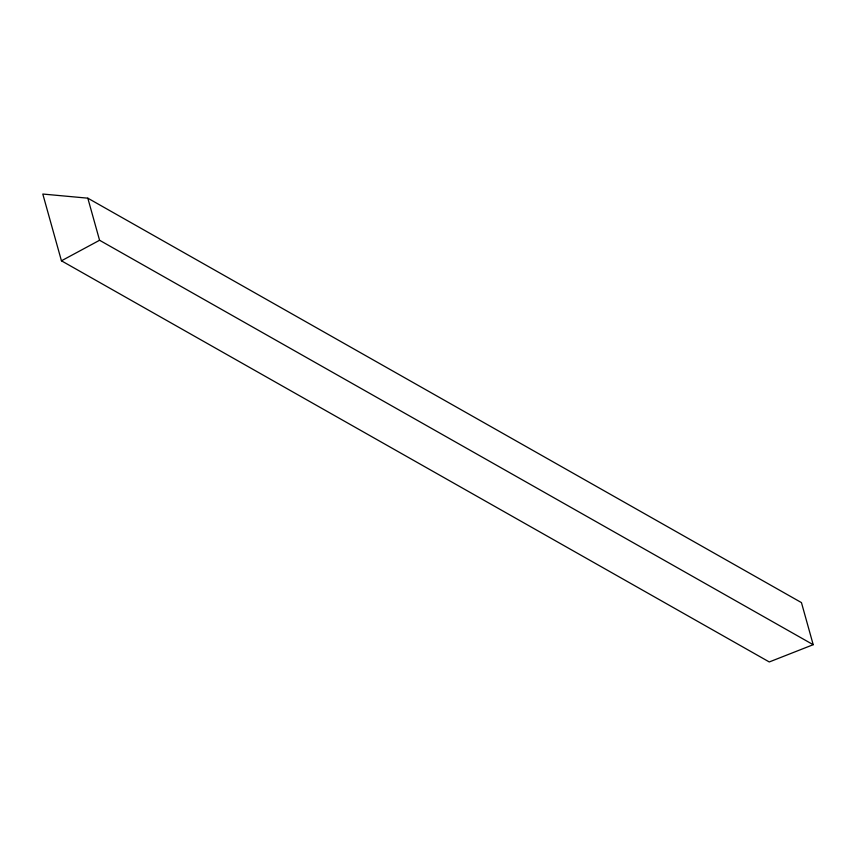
<?xml version="1.0" encoding="UTF-8"?>
<svg xmlns="http://www.w3.org/2000/svg" width="856" height="856" viewBox="0 0 856 856"><rect width="100%" height="100%" fill="white"/><g stroke="black" fill="none" stroke-linecap="round" stroke-linejoin="round"><path stroke-width="1.28" d="M61.439 260.802L99.574 240.269L813.2 644.696L769.277 661.956L61.439 260.802L42.8 194.044L87.815 198.175L801.451 602.603L813.2 644.696M87.815 198.175L99.574 240.269"/></g></svg>
